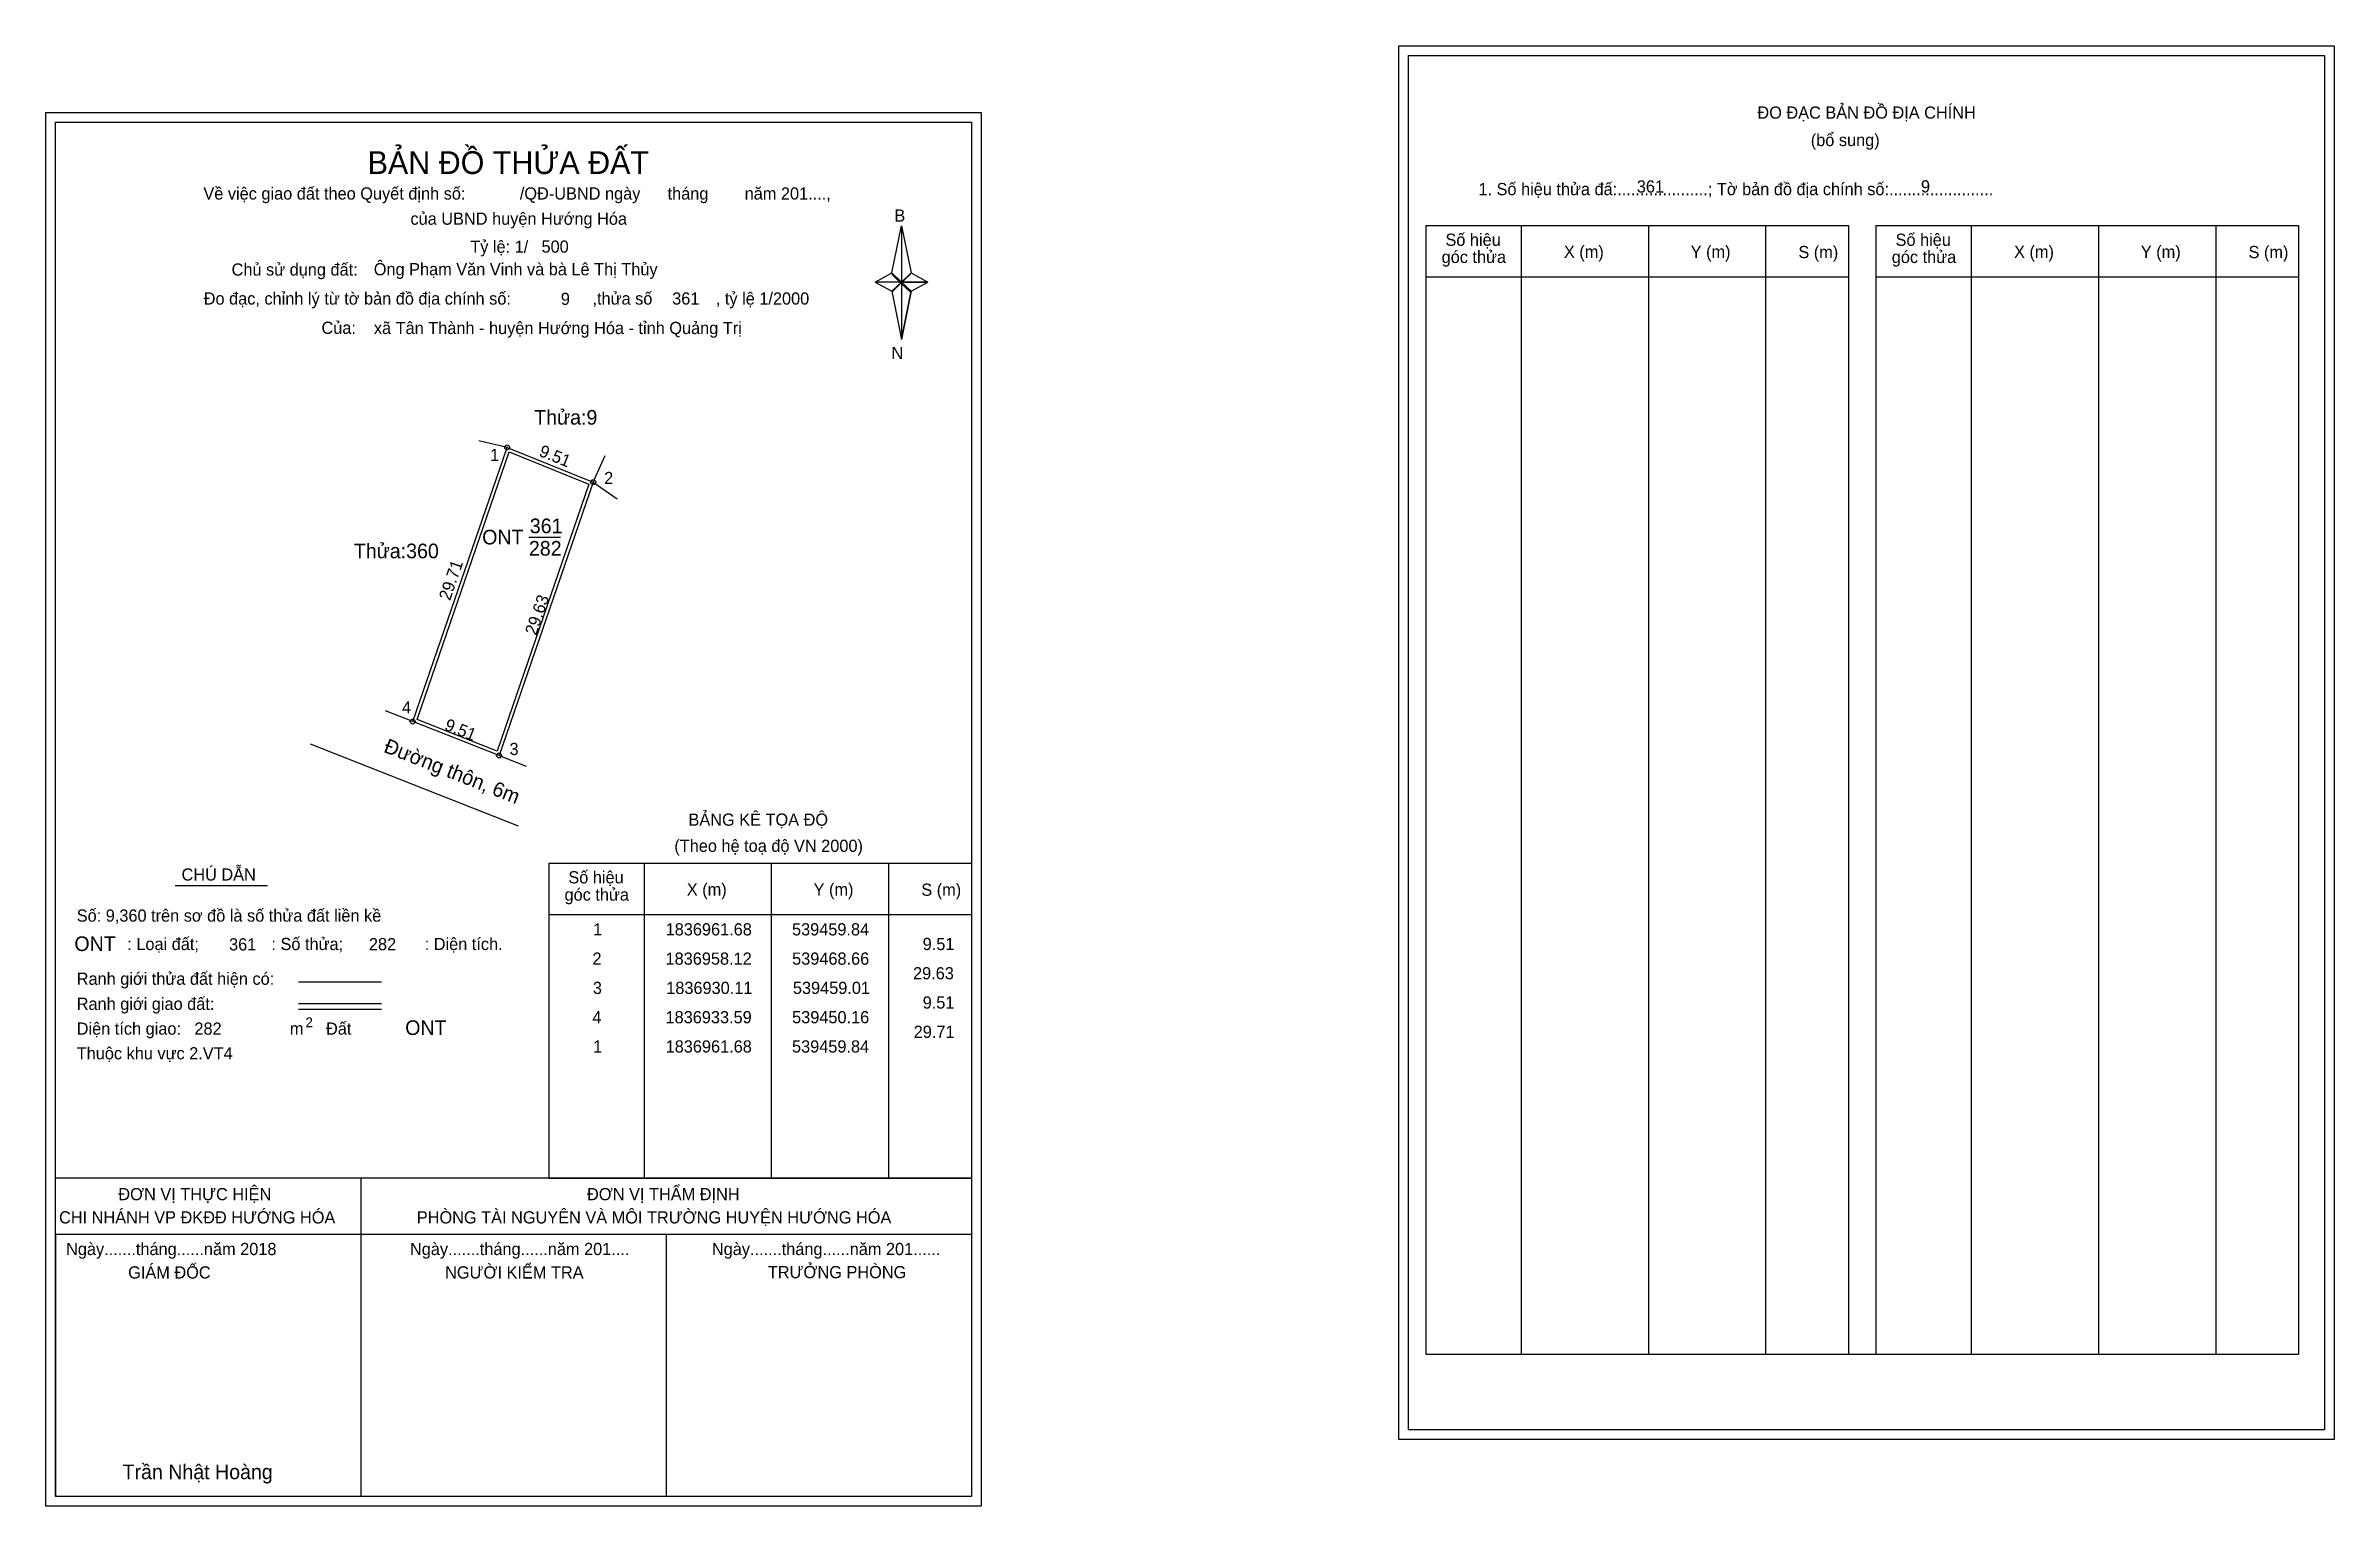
# Model space of a CAD drawing. Extents: x 539413 to 539647, y 1836853 to 1837003.
import ezdxf

# ---------------------------------------------------------------- set-up
doc = ezdxf.new("R2010")
doc.units = 0
for name, color, linetype in [('Level 1', 7, 'Continuous'), ('Level 10', 7, 'Continuous'), ('Level 11', 7, 'Continuous'), ('Level 13', 7, 'Continuous'), ('Level 27', 7, 'Continuous'), ('Level 3', 7, 'Continuous'), ('Level 35', 7, 'Continuous'), ('Level 36', 7, 'Continuous'), ('Level 49', 7, 'Continuous'), ('Level 5', 7, 'Continuous'), ('Level 53', 7, 'Continuous'), ('Level 55', 7, 'Continuous'), ('Level 6', 7, 'Continuous'), ('Level 63', 7, 'Continuous'), ('Level 9', 7, 'Continuous')]:
    doc.layers.add(name, color=color, linetype=linetype)

msp = doc.modelspace()

# ---------------------------------------------------------------- linework, layer by layer
at = {"layer": 'Level 1'}
for p, q in [((539552.22, 1837001.83), (539552.22, 1837001.83)), ((539413.56, 1836994.99), (539413.56, 1836994.99)), ((539499.27, 1836979.55), (539500.25, 1836984.37)), ((539500.25, 1836984.37), (539500.25, 1836978.6)), ((539500.25, 1836984.37), (539501.24, 1836979.55)), ((539553.99, 1836984.4), (539597.29, 1836984.4)), ((539563.78, 1836868.77), (539563.78, 1836984.4)), ((539576.82, 1836868.77), (539576.82, 1836984.4)), ((539588.8, 1836984.4), (539588.8, 1836868.77)), ((539597.29, 1836984.4), (539597.29, 1836868.77)), ((539600.11, 1836984.4), (539643.42, 1836984.4)), ((539609.91, 1836868.77), (539609.91, 1836984.4)), ((539622.95, 1836868.77), (539622.95, 1836984.4)), ((539634.93, 1836984.4), (539634.93, 1836868.77)), ((539643.42, 1836984.4), (539643.42, 1836868.77)), ((539497.55, 1836978.6), (539499.27, 1836979.55)), ((539499.27, 1836979.55), (539500.25, 1836978.6)), ((539500.18, 1836978.49), (539499.27, 1836979.44)), ((539500.25, 1836978.6), (539499.27, 1836977.68)), ((539500.18, 1836978.49), (539499.27, 1836977.57)), ((539499.27, 1836977.57), (539500.18, 1836978.49)), ((539499.27, 1836977.68), (539500.25, 1836972.75)), ((539501.16, 1836979.44), (539500.18, 1836978.49)), ((539500.18, 1836978.49), (539501.16, 1836979.44)), ((539501.16, 1836977.57), (539500.18, 1836978.49)), ((539501.24, 1836979.55), (539500.25, 1836978.6)), ((539500.25, 1836978.6), (539500.25, 1836972.75)), ((539500.25, 1836978.6), (539502.96, 1836978.6)), ((539500.25, 1836978.6), (539501.24, 1836977.68)), ((539501.24, 1836977.68), (539500.25, 1836972.75)), ((539501.24, 1836977.68), (539502.96, 1836978.6)), ((539553.99, 1836979.14), (539597.29, 1836979.14)), ((539600.11, 1836979.14), (539643.42, 1836979.14)), ((539464.11, 1836919.07), (539507.41, 1836919.07)), ((539473.9, 1836886.81), (539473.9, 1836919.07)), ((539486.94, 1836886.81), (539486.94, 1836919.07)), ((539498.92, 1836919.07), (539498.92, 1836886.81)), ((539464.11, 1836913.81), (539507.41, 1836913.81)), ((539438.45, 1836906.92), (539446.96, 1836906.92)), ((539438.45, 1836904.69), (539446.96, 1836904.69)), ((539438.45, 1836904.14), (539446.96, 1836904.14)), ((539466.97, 1836886.81), (539413.56, 1836886.81)), ((539507.41, 1836886.81), (539454.99, 1836886.81)), ((539464.11, 1836886.81), (539507.41, 1836886.81)), ((539507.41, 1836881.04), (539413.56, 1836881.04)), ((539413.56, 1836854.2), (539413.56, 1836881.04)), ((539553.99, 1836868.77), (539643.42, 1836868.77)), ((539646.07, 1836861.04), (539646.07, 1836861.04)), ((539507.41, 1836854.2), (539507.41, 1836854.2))]:
    msp.add_line(p, q, dxfattribs=at)
for points in [[(539499.27, 1836979.55), (539500.25, 1836984.37), (539500.25, 1836978.6)], [(539497.55, 1836978.6), (539499.27, 1836977.68), (539500.25, 1836978.6)], [(539500.25, 1836978.6), (539501.24, 1836979.55), (539502.96, 1836978.6)], [(539500.25, 1836978.6), (539500.25, 1836972.75), (539501.24, 1836977.68)]]:
    msp.add_lwpolyline(points, close=True, dxfattribs=at)
at = {"layer": 'Level 10'}
for p, q in [((539459.84, 1836961.68), (539468.66, 1836958.12)), ((539468.66, 1836958.12), (539459.01, 1836930.11))]:
    msp.add_line(p, q, dxfattribs=at)
for points in [[(539450.16, 1836933.59), (539459.84, 1836961.68), (539468.66, 1836958.12), (539459.01, 1836930.11)], [(539450.6, 1836933.79), (539460.05, 1836961.22), (539468.22, 1836957.92), (539458.8, 1836930.57)]]:
    msp.add_lwpolyline(points, close=True, dxfattribs=at)
at = {"layer": 'Level 11'}
for centre in [(539459.84, 1836961.68), (539468.66, 1836958.12), (539450.16, 1836933.59), (539450.16, 1836933.59), (539459.01, 1836930.11)]:
    msp.add_circle(centre, 0.25, dxfattribs=at)
at = {"layer": 'Level 27'}
for p, q in [((539459.84, 1836961.68), (539456.92, 1836962.35)), ((539468.66, 1836958.12), (539469.89, 1836960.86)), ((539468.66, 1836958.12), (539471.12, 1836956.4)), ((539450.16, 1836933.59), (539447.37, 1836934.69)), ((539459.01, 1836930.11), (539461.8, 1836929.02))]:
    msp.add_line(p, q, dxfattribs=at)
at = {"layer": 'Level 3'}
for p, q in [((539553.99, 1836984.4), (539553.99, 1836868.77)), ((539600.11, 1836984.4), (539600.11, 1836868.77)), ((539464.11, 1836919.07), (539464.11, 1836886.81))]:
    msp.add_line(p, q, dxfattribs=at)
at = {"layer": 'Level 35'}
msp.add_line((539461, 1836922.89), (539439.67, 1836931.29), dxfattribs=at)
at = {"layer": 'Level 5'}
for p, q in [((539425.82, 1836916.8), (539435.29, 1836916.8)), ((539444.84, 1836886.81), (539444.84, 1836854.2)), ((539413.56, 1836881.04), (539413.56, 1836854.2)), ((539413.56, 1836881.04), (539413.56, 1836854.2)), ((539476.12, 1836881.04), (539476.12, 1836854.2))]:
    msp.add_line(p, q, dxfattribs=at)
at = {"layer": 'Level 63'}
for points in [[(539551.22, 1837002.83), (539647.07, 1837002.83), (539647.07, 1836860.04), (539551.22, 1836860.04)], [(539552.22, 1837001.83), (539646.07, 1837001.83), (539646.07, 1836861.04), (539552.22, 1836861.04)], [(539412.56, 1836995.99), (539508.41, 1836995.99), (539508.41, 1836853.2), (539412.56, 1836853.2)], [(539413.56, 1836994.99), (539507.41, 1836994.99), (539507.41, 1836854.2), (539413.56, 1836854.2)]]:
    msp.add_lwpolyline(points, close=True, dxfattribs=at)
at = {"layer": 'Level 9'}
msp.add_line((539462.07, 1836952.49), (539465.31, 1836952.49), dxfattribs=at)

# ---------------------------------------------------------------- texts
at = {"layer": 'Level 1'}
for s, height, p in [('ĐO ĐẠC BẢN ĐỒ ĐỊA CHÍNH', 1.25, (539587.96, 1836995.36)), ('BẢN ĐỒ THỬA ĐẤT', 2.3328, (539445.54, 1836989.69)), ('(bổ sung)', 1.25, (539593.43, 1836992.55)), ('Về việc giao đất theo Quyết định số:            /QĐ-UBND ngày      tháng        năm 201....,      ', 1.25, (539428.71, 1836987.07)), ('1. Số hiệu thửa đấ:....................; Tờ bản đồ địa chính số:.......................', 1.25, (539559.37, 1836987.52)), ('của UBND huyện Hướng Hóa', 1.25, (539449.93, 1836984.49)), ('B', 1.25, (539499.52, 1836984.81)), ('Số hiệu', 1.25, (539555.99, 1836982.33)), ('X (m)', 1.25, (539568.13, 1836981.1)), ('Y (m)', 1.25, (539581.12, 1836981.1)), ('S (m)', 1.25, (539592.16, 1836981.07)), ('Số hiệu', 1.25, (539602.12, 1836982.33)), ('X (m)', 1.25, (539614.26, 1836981.1)), ('Y (m)', 1.25, (539627.25, 1836981.1)), ('S (m)', 1.25, (539638.29, 1836981.07)), ('Chủ sử dụng đất:', 1.25, (539431.6, 1836979.28)), ('góc thửa', 1.25, (539555.6, 1836980.57)), ('góc thửa', 1.25, (539601.73, 1836980.57)), ('Đo đạc, chỉnh lý từ tờ bản đồ địa chính số:                  ,thửa số              , tỷ lệ 1/2000           ', 1.25, (539428.74, 1836976.31)), ('Của:', 1.25, (539440.81, 1836973.31)), ('N', 1.25, (539499.22, 1836970.72)), ('BẢNG KÊ TỌA ĐỘ', 1.25, (539478.42, 1836922.92)), ('(Theo hệ toạ độ VN 2000)', 1.25, (539476.97, 1836920.24)), ('CHÚ DẪN', 1.25, (539426.47, 1836917.3)), ('Số hiệu', 1.25, (539466.11, 1836917.01)), ('X (m)', 1.25, (539478.25, 1836915.77)), ('Y (m)', 1.25, (539491.24, 1836915.77)), ('S (m)', 1.25, (539502.28, 1836915.74)), ('Số: 9,360 trên sơ đồ là số thửa đất liền kề', 1.25, (539415.73, 1836913.09)), ('góc thửa', 1.25, (539465.72, 1836915.24)), (': Loại đất;                : Số thửa;                  : Diện tích.', 1.25, (539420.91, 1836910.18)), ('Ranh giới thửa đất hiện có:', 1.25, (539415.73, 1836906.62)), ('Ranh giới giao đất:', 1.25, (539415.73, 1836904.05)), ('Diện tích giao:                                Đất ', 1.25, (539415.73, 1836901.51)), ('2', 1, (539439.18, 1836902.28)), ('Thuộc khu vực 2.VT4', 1.25, (539415.73, 1836898.98)), ('m', 1.25, (539437.57, 1836901.52)), ('ĐƠN VỊ THỰC HIỆN', 1.25, (539419.99, 1836884.55)), ('ĐƠN VỊ THẨM ĐỊNH', 1.25, (539468.02, 1836884.55)), ('CHI NHÁNH VP ĐKĐĐ HƯỚNG HÓA', 1.25, (539413.92, 1836882.17)), ('PHÒNG TÀI NGUYÊN VÀ MÔI TRƯỜNG HUYỆN HƯỚNG HÓA', 1.25, (539450.58, 1836882.17)), ('Ngày.......tháng......năm 2018', 1.25, (539414.64, 1836878.93)), ('Ngày.......tháng......năm 201....', 1.25, (539449.88, 1836878.93)), ('Ngày.......tháng......năm 201......', 1.25, (539480.82, 1836878.93)), ('GIÁM ĐỐC', 1.25, (539421, 1836876.53)), ('NGƯỜI KIỂM TRA', 1.25, (539453.48, 1836876.53)), ('TRƯỞNG PHÒNG', 1.25, (539486.55, 1836876.56)), ('Trần Nhật Hoàng', 1.5, (539420.43, 1836855.97))]:
    msp.add_text(s, height=height, dxfattribs=at).set_placement(p)
at = {"layer": 'Level 11'}
msp.add_text('Tỷ lệ: 1/', height=1.25, dxfattribs=at).set_placement((539456.06, 1836981.62))
at = {"layer": 'Level 13'}
for s, p in [('361', (539462.16, 1836952.89)), ('ONT', (539457.28, 1836951.74)), ('282', (539462.07, 1836950.59))]:
    msp.add_text(s, height=1.5, dxfattribs=at).set_placement(p)
at = {"layer": 'Level 36'}
for s, p in [('Thửa:9', (539462.61, 1836964.01)), ('Thửa:360', (539444.13, 1836950.32))]:
    msp.add_text(s, height=1.5, dxfattribs=at).set_placement(p)
at = {"layer": 'Level 49'}
for s, rotation, p in [('9.51', 338.0196, (539463.01, 1836960.83)), ('29.71', 70.9857, (539453.98, 1836945.91)), ('29.63', 70.9902, (539462.81, 1836942.35)), ('9.51', 338.5342, (539453.33, 1836932.77))]:
    msp.add_text(s, height=1.25, rotation=rotation, dxfattribs=at).set_placement(p)
at = {"layer": 'Level 5'}
msp.add_text('Đường thôn, 6m', height=1.5, rotation=338.5049, dxfattribs=at).set_placement((539447.09, 1836930.5))
at = {"layer": 'Level 53'}
for s, p in [('1', (539468.65, 1836911.68)), ('1836961.68', (539476.08, 1836911.68)), ('539459.84', (539489.03, 1836911.68)), ('2', (539468.58, 1836908.68)), ('1836958.12', (539476.07, 1836908.68)), ('539468.66', (539489.04, 1836908.68)), ('9.51', (539502.42, 1836910.18)), ('29.63', (539501.43, 1836907.18)), ('3', (539468.62, 1836905.68)), ('1836930.11', (539476.14, 1836905.68)), ('539459.01', (539489.12, 1836905.68)), ('9.51', (539502.42, 1836904.18)), ('4', (539468.57, 1836902.68)), ('1836933.59', (539476.07, 1836902.68)), ('539450.16', (539489.04, 1836902.68)), ('1', (539468.65, 1836899.68)), ('1836961.68', (539476.08, 1836899.68)), ('539459.84', (539489.03, 1836899.68)), ('29.71', (539501.5, 1836901.18))]:
    msp.add_text(s, height=1.25, dxfattribs=at).set_placement(p)
at = {"layer": 'Level 55'}
for s, height, p in [('360', 0.055, (539459.78, 1836961.62)), ('1', 0.2, (539459.78, 1836961.68)), ('9', 0.055, (539459.82, 1836961.62)), ('2', 0.2, (539468.59, 1836958.12)), ('0', 0.055, (539468.64, 1836958.06)), ('9', 0.055, (539468.64, 1836958.06)), ('0', 0.055, (539468.64, 1836958.06)), ('4', 0.2, (539450.09, 1836933.59)), ('360', 0.055, (539450.1, 1836933.54)), ('0', 0.055, (539450.14, 1836933.54)), ('0', 0.055, (539450.14, 1836933.54)), ('3', 0.2, (539458.95, 1836930.11)), ('0', 0.055, (539458.99, 1836930.05)), ('0', 0.055, (539458.99, 1836930.05)), ('0', 0.055, (539458.99, 1836930.05)), ('0', 0.055, (539458.99, 1836930.05))]:
    msp.add_text(s, height=height, dxfattribs=at).set_placement(p)
at = {"layer": 'Level 6'}
for s, height, p in [('361', 1.25, (539575.6, 1836987.79)), ('9', 1.25, (539604.72, 1836987.8)), ('500', 1.25, (539463.36, 1836981.63)), ('Ông Phạm Văn Vinh và bà Lê Thị Thủy', 1.25, (539446.17, 1836979.31)), ('9', 1.25, (539465.34, 1836976.27)), ('361', 1.25, (539476.75, 1836976.31)), ('xã Tân Thành - huyện Hướng Hóa - tỉnh Quảng Trị', 1.25, (539446.18, 1836973.29)), ('ONT', 1.5, (539415.49, 1836910.08)), ('361', 1.25, (539431.34, 1836910.14)), ('282', 1.25, (539445.67, 1836910.16)), ('282', 1.25, (539427.79, 1836901.51)), ('ONT', 1.5, (539449.39, 1836901.48))]:
    msp.add_text(s, height=height, dxfattribs=at).set_placement(p)
at = {"layer": 'Level 9'}
for s, p in [('1', (539458.09, 1836960.28)), ('2', (539469.78, 1836957.92)), ('4', (539449.06, 1836934.42)), ('3', (539460.08, 1836930.16))]:
    msp.add_text(s, height=1.25, dxfattribs=at).set_placement(p)

doc.saveas('drawing.dxf')
